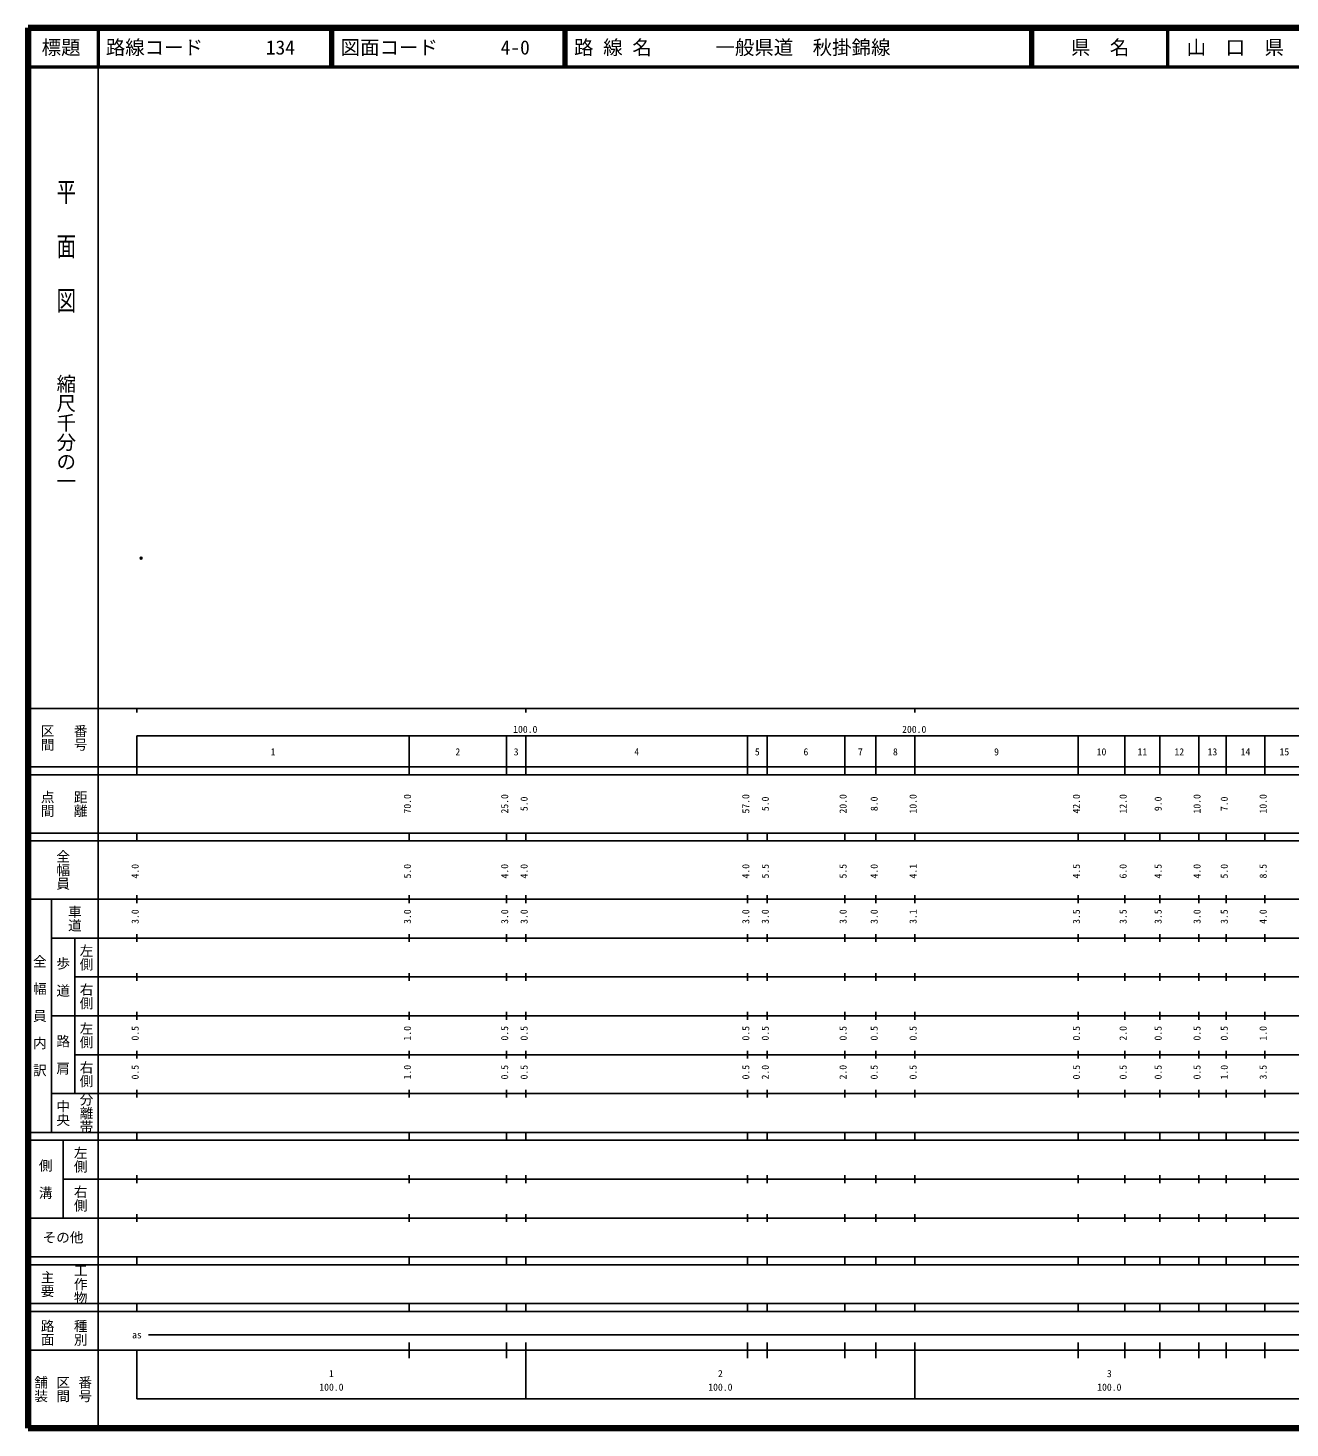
# Model space of a CAD drawing. Units: millimetres on the paper. Extents: x 40 to 680, y 20 to 380.
# Drawn here: x 40 to 364.5, y 20 to 380 of the extents above; entities that cross this region are included whole.
import ezdxf
from ezdxf.enums import TextEntityAlignment as Align

# ---------------------------------------------------------------- set-up
doc = ezdxf.new("R2010")
doc.units = ezdxf.units.MM
doc.header["$PDMODE"] = 32
doc.header["$PDSIZE"] = 0.5
doc.layers.add('M-OTRS', color=6, linetype='Continuous')
doc.layers.add('M-TTL-TXT', color=7, linetype='Continuous')
for name, color, linetype, lineweight in [('M-TTL', 2, 'Continuous', 140), ('M-TTL-BAND', 7, 'Continuous', 25), ('M-TTL-LINE', 7, 'Continuous', 50)]:
    doc.layers.add(name, color=color, linetype=linetype, lineweight=lineweight)
doc.styles.add('@ＭＳ ゴシック', font='')
doc.styles.add('ＭＳ ゴシック', font='')
doc.styles.get('@ＭＳ ゴシック').set_extended_font_data('@MS Gothic')
doc.styles.get('ＭＳ ゴシック').set_extended_font_data('MS Gothic')

msp = doc.modelspace()

# ---------------------------------------------------------------- linework, layer by layer
at = {"layer": 'M-OTRS'}
msp.add_point((69.069, 243.705), dxfattribs=at)
at = {"layer": 'M-TTL'}
for p, q in [((40, 380), (40, 20)), ((680, 380), (40, 380)), ((40, 20), (680, 20))]:
    msp.add_line(p, q, dxfattribs=at)
at = {"layer": 'M-TTL-BAND'}
for p, q in [((58, 370), (58, 20)), ((40, 205), (579, 205)), ((68, 205), (68, 204)), ((168, 205), (168, 204)), ((268, 205), (268, 204)), ((68, 198), (579, 198)), ((68, 198), (68, 188)), ((138, 188), (138, 198)), ((163, 188), (163, 198)), ((168, 188), (168, 198)), ((225, 188), (225, 198)), ((230, 188), (230, 198)), ((250, 188), (250, 198)), ((258, 188), (258, 198)), ((268, 188), (268, 198)), ((310, 188), (310, 198)), ((322, 188), (322, 198)), ((331, 188), (331, 198)), ((341, 188), (341, 198)), ((348, 188), (348, 198)), ((358, 188), (358, 198)), ((40, 190), (579, 190)), ((40, 188), (579, 188)), ((40, 173), (579, 173)), ((68, 171), (68, 173)), ((138, 171), (138, 173)), ((163, 171), (163, 173)), ((168, 171), (168, 173)), ((225, 171), (225, 173)), ((230, 171), (230, 173)), ((250, 171), (250, 173)), ((258, 171), (258, 173)), ((268, 171), (268, 173)), ((310, 171), (310, 173)), ((322, 171), (322, 173)), ((331, 171), (331, 173)), ((341, 171), (341, 173)), ((348, 171), (348, 173)), ((358, 171), (358, 173)), ((40, 171), (579, 171)), ((40, 156), (579, 156)), ((46, 96), (46, 156)), ((68, 155), (68, 157)), ((138, 155), (138, 157)), ((163, 155), (163, 157)), ((168, 155), (168, 157)), ((225, 155), (225, 157)), ((230, 155), (230, 157)), ((250, 155), (250, 157)), ((258, 155), (258, 157)), ((268, 155), (268, 157)), ((310, 155), (310, 157)), ((322, 155), (322, 157)), ((331, 155), (331, 157)), ((341, 155), (341, 157)), ((348, 155), (348, 157)), ((358, 155), (358, 157)), ((46, 146), (579, 146)), ((52, 146), (52, 106)), ((68, 145), (68, 147)), ((138, 145), (138, 147)), ((163, 145), (163, 147)), ((168, 145), (168, 147)), ((225, 145), (225, 147)), ((230, 145), (230, 147)), ((250, 145), (250, 147)), ((258, 145), (258, 147)), ((268, 145), (268, 147)), ((310, 145), (310, 147)), ((322, 145), (322, 147)), ((331, 145), (331, 147)), ((341, 145), (341, 147)), ((348, 145), (348, 147)), ((358, 145), (358, 147)), ((68, 135), (68, 137)), ((138, 135), (138, 137)), ((163, 135), (163, 137)), ((168, 135), (168, 137)), ((225, 135), (225, 137)), ((230, 135), (230, 137)), ((250, 135), (250, 137)), ((258, 135), (258, 137)), ((268, 135), (268, 137)), ((310, 135), (310, 137)), ((322, 135), (322, 137)), ((331, 135), (331, 137)), ((341, 135), (341, 137)), ((348, 135), (348, 137)), ((358, 135), (358, 137)), ((52, 136), (579, 136)), ((46, 126), (579, 126)), ((68, 125), (68, 127)), ((138, 125), (138, 127)), ((163, 125), (163, 127)), ((168, 125), (168, 127)), ((225, 125), (225, 127)), ((230, 125), (230, 127)), ((250, 125), (250, 127)), ((258, 125), (258, 127)), ((268, 125), (268, 127)), ((310, 125), (310, 127)), ((322, 125), (322, 127)), ((331, 125), (331, 127)), ((341, 125), (341, 127)), ((348, 125), (348, 127)), ((358, 125), (358, 127)), ((52, 116), (579, 116)), ((68, 115), (68, 117)), ((138, 115), (138, 117)), ((163, 115), (163, 117)), ((168, 115), (168, 117)), ((225, 115), (225, 117)), ((230, 115), (230, 117)), ((250, 115), (250, 117)), ((258, 115), (258, 117)), ((268, 115), (268, 117)), ((310, 115), (310, 117)), ((322, 115), (322, 117)), ((331, 115), (331, 117)), ((341, 115), (341, 117)), ((348, 115), (348, 117)), ((358, 115), (358, 117)), ((46, 106), (579, 106)), ((68, 105), (68, 107)), ((138, 105), (138, 107)), ((163, 105), (163, 107)), ((168, 105), (168, 107)), ((225, 105), (225, 107)), ((230, 105), (230, 107)), ((250, 105), (250, 107)), ((258, 105), (258, 107)), ((268, 105), (268, 107)), ((310, 105), (310, 107)), ((322, 105), (322, 107)), ((331, 105), (331, 107)), ((341, 105), (341, 107)), ((348, 105), (348, 107)), ((358, 105), (358, 107)), ((40, 96), (579, 96)), ((40, 94), (579, 94)), ((49, 94), (49, 74)), ((68, 94), (68, 96)), ((138, 94), (138, 96)), ((163, 94), (163, 96)), ((168, 94), (168, 96)), ((225, 94), (225, 96)), ((230, 94), (230, 96)), ((250, 94), (250, 96)), ((258, 94), (258, 96)), ((268, 94), (268, 96)), ((310, 94), (310, 96)), ((322, 94), (322, 96)), ((331, 94), (331, 96)), ((341, 94), (341, 96)), ((348, 94), (348, 96)), ((358, 94), (358, 96)), ((49, 84), (579, 84)), ((68, 83), (68, 85)), ((138, 83), (138, 85)), ((163, 83), (163, 85)), ((168, 83), (168, 85)), ((225, 83), (225, 85)), ((230, 83), (230, 85)), ((250, 83), (250, 85)), ((258, 83), (258, 85)), ((268, 83), (268, 85)), ((310, 83), (310, 85)), ((322, 83), (322, 85)), ((331, 83), (331, 85)), ((341, 83), (341, 85)), ((348, 83), (348, 85)), ((358, 83), (358, 85)), ((40, 74), (579, 74)), ((68, 73), (68, 75)), ((138, 73), (138, 75)), ((163, 73), (163, 75)), ((168, 73), (168, 75)), ((225, 73), (225, 75)), ((230, 73), (230, 75)), ((250, 73), (250, 75)), ((258, 73), (258, 75)), ((268, 73), (268, 75)), ((310, 73), (310, 75)), ((322, 73), (322, 75)), ((331, 73), (331, 75)), ((341, 73), (341, 75)), ((348, 73), (348, 75)), ((358, 73), (358, 75)), ((40, 64), (579, 64)), ((40, 62), (579, 62)), ((68, 62), (68, 64)), ((138, 62), (138, 64)), ((163, 62), (163, 64)), ((168, 62), (168, 64)), ((225, 62), (225, 64)), ((230, 62), (230, 64)), ((250, 62), (250, 64)), ((258, 62), (258, 64)), ((268, 62), (268, 64)), ((310, 62), (310, 64)), ((322, 62), (322, 64)), ((331, 62), (331, 64)), ((341, 62), (341, 64)), ((348, 62), (348, 64)), ((358, 62), (358, 64)), ((40, 52), (579, 52)), ((68, 50), (68, 52)), ((138, 50), (138, 52)), ((163, 50), (163, 52)), ((168, 50), (168, 52)), ((225, 50), (225, 52)), ((230, 50), (230, 52)), ((250, 50), (250, 52)), ((258, 50), (258, 52)), ((268, 50), (268, 52)), ((310, 50), (310, 52)), ((322, 50), (322, 52)), ((331, 50), (331, 52)), ((341, 50), (341, 52)), ((348, 50), (348, 52)), ((358, 50), (358, 52)), ((40, 50), (579, 50)), ((71, 44), (563, 44)), ((40, 40), (579, 40)), ((68, 40), (68, 27.5)), ((138, 38), (138, 42)), ((163, 38), (163, 42)), ((168, 27.5), (168, 42)), ((225, 38), (225, 42)), ((230, 38), (230, 42)), ((250, 38), (250, 42)), ((258, 38), (258, 42)), ((268, 27.5), (268, 42)), ((310, 38), (310, 42)), ((322, 38), (322, 42)), ((331, 38), (331, 42)), ((341, 38), (341, 42)), ((348, 38), (348, 42)), ((358, 38), (358, 42)), ((68, 27.5), (579, 27.5))]:
    msp.add_line(p, q, dxfattribs=at)
at = {"layer": 'M-TTL-LINE'}
for p, q in [((58, 380), (58, 370)), ((117.75, 380), (117.75, 370)), ((118.25, 380), (118.25, 370)), ((177.75, 380), (177.75, 370)), ((178.25, 380), (178.25, 370)), ((297.75, 380), (297.75, 370)), ((298.25, 380), (298.25, 370)), ((333, 380), (333, 370)), ((40, 370), (680, 370))]:
    msp.add_line(p, q, dxfattribs=at)

# ---------------------------------------------------------------- texts
at = {"layer": 'M-TTL-BAND', "style": '@ＭＳ ゴシック', "width": 1.4}
msp.add_text('平  面  図', height=3.666, rotation=270, dxfattribs=at).set_placement((49.777, 306.475), align=Align.MIDDLE_RIGHT)
at = {"layer": 'M-TTL-BAND', "style": '@ＭＳ ゴシック'}
msp.add_text('縮尺千分の一', height=3.666, rotation=270, dxfattribs=at).set_placement((49.777, 261.03), align=Align.MIDDLE_RIGHT)
for s, p in [('区間', (45, 197.5)), ('番号', (53.5, 197.5)), ('点間', (45, 180.5)), ('距離', (53.5, 180.5)), ('全幅員', (49, 163.5)), ('車道', (52, 151)), ('左側', (55, 141)), ('全\u3000幅\u3000員\u3000内\u3000訳', (43, 126)), ('歩\u3000道', (49, 136)), ('右側', (55, 131)), ('左側', (55, 121)), ('路\u3000肩', (49, 116)), ('右側', (55, 111)), ('分離帯', (55, 101)), ('中央', (49, 101)), ('左側', (53.5, 89)), ('側\u3000溝', (44.5, 84)), ('右側', (53.5, 79)), ('工作物', (53.5, 57)), ('主要', (45, 57)), ('路面', (45, 44.5)), ('種別', (53.5, 44.5)), ('舗装', (43.333, 30)), ('区間', (49, 30)), ('番号', (54.667, 30))]:
    msp.add_text(s, height=2.566, rotation=270, dxfattribs=at).set_placement(p, align=Align.MIDDLE_CENTER)
at = {"layer": 'M-TTL-BAND', "style": 'ＭＳ ゴシック'}
for s, p in [('100.0', (167.844, 198.195)), ('200.0', (267.844, 198.195)), ('1', (103, 192.405)), ('2', (150.5, 192.405)), ('3', (165.5, 192.405)), ('4', (196.5, 192.405)), ('5', (227.5, 192.405)), ('6', (240, 192.405)), ('7', (254, 192.405)), ('8', (263, 192.405)), ('9', (289, 192.405)), ('10', (316, 192.405)), ('11', (326.5, 192.405)), ('12', (336, 192.405)), ('13', (344.5, 192.405)), ('14', (353, 192.405)), ('15', (363, 192.405)), ('as', (68, 42.5)), ('1', (118, 32.523)), ('2', (218, 32.523)), ('3', (318, 32.523)), ('100.0', (118, 29.033)), ('100.0', (218, 29.033)), ('100.0', (318, 29.033))]:
    msp.add_text(s, height=1.833, dxfattribs=at).set_placement(p, align=Align.BOTTOM_CENTER)
for s, p in [('70.0', (139, 180.5)), ('25.0', (164, 180.5)), ('5.0', (169, 180.5)), ('57.0', (226, 180.5)), ('5.0', (231, 180.5)), ('20.0', (251, 180.5)), ('8.0', (259, 180.5)), ('10.0', (269, 180.5)), ('42.0', (311, 180.5)), ('12.0', (323, 180.5)), ('9.0', (332, 180.5)), ('10.0', (342, 180.5)), ('7.0', (349, 180.5)), ('10.0', (359, 180.5)), ('4.0', (69, 163.174)), ('5.0', (139, 163.174)), ('4.0', (164, 163.174)), ('4.0', (169, 163.174)), ('4.0', (226, 163.174)), ('5.5', (231, 163.174)), ('5.5', (251, 163.174)), ('4.0', (259, 163.174)), ('4.1', (269, 163.174)), ('4.5', (311, 163.174)), ('6.0', (323, 163.174)), ('4.5', (332, 163.174)), ('4.0', (342, 163.174)), ('5.0', (349, 163.174)), ('8.5', (359, 163.174)), ('3.0', (69, 151.5)), ('3.0', (139, 151.5)), ('3.0', (164, 151.5)), ('3.0', (169, 151.5)), ('3.0', (226, 151.5)), ('3.0', (231, 151.5)), ('3.0', (251, 151.5)), ('3.0', (259, 151.5)), ('3.1', (269, 151.5)), ('3.5', (311, 151.5)), ('3.5', (323, 151.5)), ('3.5', (332, 151.5)), ('3.0', (342, 151.5)), ('3.5', (349, 151.5)), ('4.0', (359, 151.5)), ('0.5', (69, 121.5)), ('1.0', (139, 121.5)), ('0.5', (164, 121.5)), ('0.5', (169, 121.5)), ('0.5', (226, 121.5)), ('0.5', (231, 121.5)), ('0.5', (251, 121.5)), ('0.5', (259, 121.5)), ('0.5', (269, 121.5)), ('0.5', (311, 121.5)), ('2.0', (323, 121.5)), ('0.5', (332, 121.5)), ('0.5', (342, 121.5)), ('0.5', (349, 121.5)), ('1.0', (359, 121.5)), ('0.5', (69, 111.5)), ('1.0', (139, 111.5)), ('0.5', (164, 111.5)), ('0.5', (169, 111.5)), ('0.5', (226, 111.5)), ('2.0', (231, 111.5)), ('2.0', (251, 111.5)), ('0.5', (259, 111.5)), ('0.5', (269, 111.5)), ('0.5', (311, 111.5)), ('0.5', (323, 111.5)), ('0.5', (332, 111.5)), ('0.5', (342, 111.5)), ('1.0', (349, 111.5)), ('3.5', (359, 111.5))]:
    msp.add_text(s, height=1.833, rotation=90, dxfattribs=at).set_placement(p, align=Align.BOTTOM_CENTER)
msp.add_text('その他', height=2.566, dxfattribs=at).set_placement((49, 69), align=Align.MIDDLE_CENTER)
at = {"layer": 'M-TTL-TXT', "style": 'ＭＳ ゴシック'}
for s, p in [('標題', (48.5, 375)), ('県\u3000名', (315.625, 375)), ('山\u3000口\u3000県', (350.375, 375))]:
    msp.add_text(s, height=3.666, dxfattribs=at).set_placement(p, align=Align.MIDDLE_CENTER)
for s, p in [('路線コード', (60, 375)), ('134', (101.142, 375)), ('図面コード', (120.38, 375)), ('4-0', (161.521, 375)), ('路 線 名', (180.38, 375)), ('一般県道\u3000秋掛錦線', (216.734, 375))]:
    msp.add_text(s, height=3.666, dxfattribs=at).set_placement(p, align=Align.MIDDLE_LEFT)

doc.saveas('drawing.dxf')
